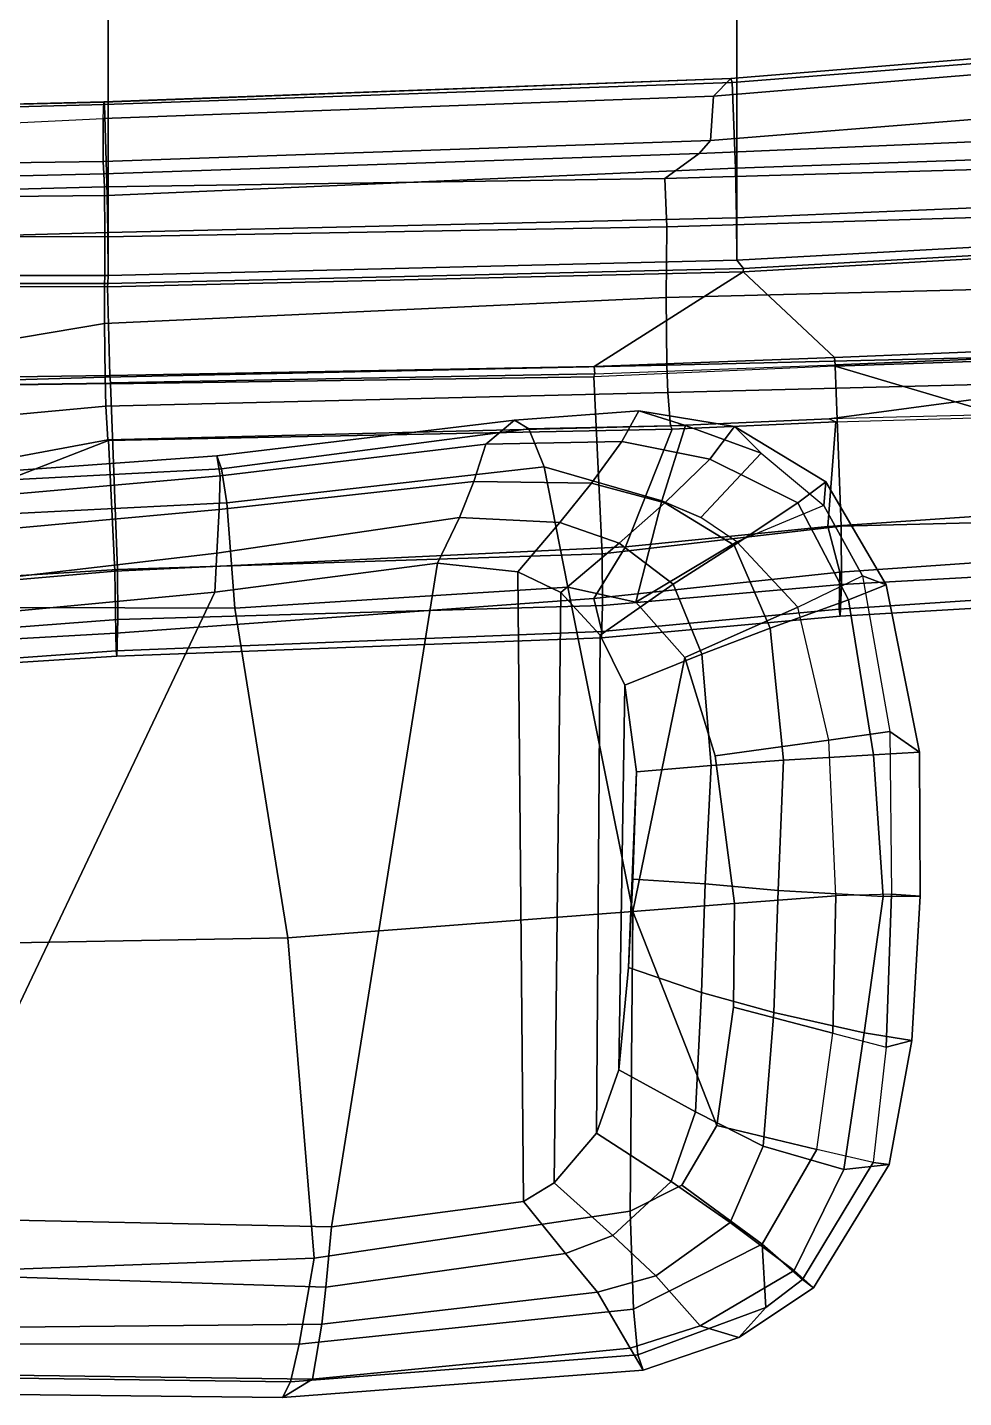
# Model space of a CAD drawing. Header units: inches. Extents: x -15.6 to 12, y -13.7 to 13.7.
# Drawn here: x 0.85 to 4.71, y -13.68 to -8.03 of the extents above; entities that cross this region are included whole.
import ezdxf

# ---------------------------------------------------------------- set-up
doc = ezdxf.new("R2010")
doc.units = ezdxf.units.IN
doc.header["$MEASUREMENT"] = 0
for name, color, linetype in [('SEAT-ARMPAD', 5, 'Continuous'), ('SEAT-BASE', 5, 'Continuous'), ('SEAT-FABRIC', 5, 'Continuous'), ('SEAT-FRAME', 5, 'Continuous')]:
    doc.layers.add(name, color=color, linetype=linetype)

msp = doc.modelspace()

# ---------------------------------------------------------------- linework, layer by layer
at = {"layer": 'SEAT-ARMPAD'}
for points in [[(3.3707, -9.6078, 25.1283), (3.3008, -9.7354, 24.7117), (2.7398, -9.746, 24.8043), (2.8577, -9.6464, 25.2122)], [(2.8577, -9.6464, 25.2122), (2.9168, -9.683, 25.5742), (3.5636, -9.6687, 25.4701), (3.3707, -9.6078, 25.1283)], [(3.6641, -9.8073, 24.6234), (3.3008, -9.7354, 24.7117), (3.3707, -9.6078, 25.1283), (3.7669, -9.673, 25.0382)], [(3.7669, -9.673, 25.0382), (3.3707, -9.6078, 25.1283), (3.5636, -9.6687, 25.4701), (3.876, -9.7825, 25.4189)], [(1.6295, -9.7939, 25.247), (1.6489, -9.8477, 25.649), (2.9168, -9.683, 25.5742), (2.8577, -9.6464, 25.2122)], [(1.6432, -9.8763, 24.8703), (1.6295, -9.7939, 25.247), (2.8577, -9.6464, 25.2122), (2.7398, -9.746, 24.8043)], [(2.9809, -9.8401, 25.8328), (3.4663, -9.9806, 25.8577), (3.5636, -9.6687, 25.4701), (2.9168, -9.683, 25.5742)], [(3.6279, -10.0491, 25.8217), (3.876, -9.7825, 25.4189), (3.5636, -9.6687, 25.4701), (3.4663, -9.9806, 25.8577)], [(1.6703, -9.9877, 25.9059), (2.9809, -9.8401, 25.8328), (2.9168, -9.683, 25.5742), (1.6489, -9.8477, 25.649)], [(3.7669, -9.673, 25.0382), (4.1433, -9.9019, 24.9967), (4.0283, -9.9886, 24.6039), (3.6641, -9.8073, 24.6234)], [(3.7669, -9.673, 25.0382), (3.876, -9.7825, 25.4189), (4.1357, -9.9997, 25.4218), (4.1433, -9.9019, 24.9967)], [(1.6432, -9.8763, 24.8703), (2.7398, -9.746, 24.8043), (2.6895, -9.9005, 24.5714), (1.6383, -10.0154, 24.6612)], [(2.7398, -9.746, 24.8043), (3.3008, -9.7354, 24.7117), (3.1765, -9.9073, 24.4562), (2.6895, -9.9005, 24.5714)], [(3.6641, -9.8073, 24.6234), (3.4783, -9.9889, 24.3591), (3.1765, -9.9073, 24.4562), (3.3008, -9.7354, 24.7117)], [(4.1357, -9.9997, 25.4218), (3.7765, -10.1487, 25.7974), (3.6279, -10.0491, 25.8217), (3.876, -9.7825, 25.4189)], [(0.4881, -9.8774, 25.1657), (0.3792, -9.9141, 25.5136), (1.6489, -9.8477, 25.649), (1.6295, -9.7939, 25.247)], [(0.4881, -9.8774, 25.1657), (1.6295, -9.7939, 25.247), (1.6432, -9.8763, 24.8703), (0.4572, -9.9818, 24.7926)], [(1.6703, -9.9877, 25.9059), (1.7037, -10.4236, 26.1832), (3.0776, -10.3368, 26.0816), (2.9809, -9.8401, 25.8328)], [(3.0776, -10.3368, 26.0816), (3.3595, -10.3982, 26.028), (3.4663, -9.9806, 25.8577), (2.9809, -9.8401, 25.8328)], [(3.4783, -9.9889, 24.3591), (3.6641, -9.8073, 24.6234), (4.0283, -9.9886, 24.6039), (3.7652, -10.1629, 24.2944)], [(0.3557, -10.0537, 25.8409), (1.6703, -9.9877, 25.9059), (1.6489, -9.8477, 25.649), (0.3792, -9.9141, 25.5136)], [(0.4345, -10.1254, 24.5869), (0.4572, -9.9818, 24.7926), (1.6432, -9.8763, 24.8703), (1.6383, -10.0154, 24.6612)], [(1.6287, -10.1963, 24.5767), (1.6383, -10.0154, 24.6612), (2.6895, -9.9005, 24.5714), (2.6314, -10.0485, 24.5095)], [(2.6314, -10.0485, 24.5095), (2.6895, -9.9005, 24.5714), (3.1765, -9.9073, 24.4562), (3.0448, -10.0692, 24.3958)], [(3.2908, -10.1551, 24.309), (3.0448, -10.0692, 24.3958), (3.1765, -9.9073, 24.4562), (3.4783, -9.9889, 24.3591)], [(4.1433, -9.9019, 24.9967), (4.3924, -10.3266, 24.9521), (4.237, -10.3887, 24.4888), (4.0283, -9.9886, 24.6039)], [(4.3924, -10.3266, 24.9521), (4.1433, -9.9019, 24.9967), (4.1357, -9.9997, 25.4218), (4.2946, -10.2889, 25.4168)], [(0.3557, -10.0537, 25.8409), (0.3388, -10.4184, 26.0759), (1.7037, -10.4236, 26.1832), (1.6703, -9.9877, 25.9059)], [(3.4783, -9.9889, 24.3591), (3.7652, -10.1629, 24.2944), (3.5124, -10.3245, 24.2392), (3.2908, -10.1551, 24.309)], [(3.4663, -9.9806, 25.8577), (3.3595, -10.3982, 26.028), (3.7765, -10.1487, 25.7974), (3.6279, -10.0491, 25.8217)], [(3.7652, -10.1629, 24.2944), (4.0283, -9.9886, 24.6039), (4.237, -10.3887, 24.4888), (3.9135, -10.5059, 24.2099)], [(4.0271, -10.4195, 25.7261), (4.2946, -10.2889, 25.4168), (4.1357, -9.9997, 25.4218), (3.7765, -10.1487, 25.7974)], [(0.4345, -10.1254, 24.5869), (1.6383, -10.0154, 24.6612), (1.6287, -10.1963, 24.5767), (0.4049, -10.3385, 24.4909)], [(1.6287, -10.1963, 24.5767), (2.6314, -10.0485, 24.5095), (2.5398, -10.2375, 24.5349), (1.6202, -10.3565, 24.5934)], [(2.6314, -10.0485, 24.5095), (3.0448, -10.0692, 24.3958), (2.8711, -10.2737, 24.4782), (2.5398, -10.2375, 24.5349)], [(3.2908, -10.1551, 24.309), (3.0497, -10.3584, 24.4338), (2.8711, -10.2737, 24.4782), (3.0448, -10.0692, 24.3958)], [(3.0497, -10.3584, 24.4338), (3.2908, -10.1551, 24.309), (3.5124, -10.3245, 24.2392), (3.2121, -10.5352, 24.3742)], [(3.5607, -10.6261, 25.9875), (4.0271, -10.4195, 25.7261), (3.7765, -10.1487, 25.7974), (3.3595, -10.3982, 26.028)], [(3.7652, -10.1629, 24.2944), (3.9135, -10.5059, 24.2099), (3.6309, -10.6126, 24.1842), (3.5124, -10.3245, 24.2392)], [(0.387, -10.4736, 24.5037), (0.4049, -10.3385, 24.4909), (1.6287, -10.1963, 24.5767), (1.6202, -10.3565, 24.5934)], [(2.5398, -10.2375, 24.5349), (2.1026, -12.9775, 24.6594), (0.393, -12.9409, 24.5677), (1.6202, -10.3565, 24.5934)], [(2.5398, -10.2375, 24.5349), (2.8711, -10.2737, 24.4782), (2.8945, -12.8719, 24.5708), (2.1026, -12.9775, 24.6594)], [(2.8945, -12.8719, 24.5708), (2.8711, -10.2737, 24.4782), (3.0497, -10.3584, 24.4338), (3.0223, -12.7958, 24.5356)], [(4.4075, -10.9316, 25.4467), (4.1553, -10.968, 25.704), (4.0271, -10.4195, 25.7261), (4.2946, -10.2889, 25.4168)], [(4.2946, -10.2889, 25.4168), (4.4075, -10.9316, 25.4467), (4.5307, -11.0178, 24.9028), (4.3924, -10.3266, 24.9521)], [(1.7037, -10.4236, 26.1832), (1.9225, -11.7841, 26.2278), (3.3463, -11.6751, 26.0625), (3.0776, -10.3368, 26.0816)], [(3.3463, -11.6751, 26.0625), (3.5607, -10.6261, 25.9875), (3.3595, -10.3982, 26.028), (3.0776, -10.3368, 26.0816)], [(3.2121, -10.5352, 24.3742), (3.5124, -10.3245, 24.2392), (3.6309, -10.6126, 24.1842), (3.3131, -10.7407, 24.327)], [(4.3924, -10.3266, 24.9521), (4.5307, -11.0178, 24.9028), (4.3395, -11.0283, 24.3728), (4.237, -10.3887, 24.4888)], [(0.387, -10.4736, 24.5037), (1.6202, -10.3565, 24.5934), (0.393, -12.9409, 24.5677), (-1.9658, -12.7285, 23.9163)], [(3.1961, -12.5907, 24.4631), (3.0223, -12.7958, 24.5356), (3.0497, -10.3584, 24.4338), (3.2121, -10.5352, 24.3742)], [(3.9135, -10.5059, 24.2099), (4.237, -10.3887, 24.4888), (4.3395, -11.0283, 24.3728), (3.9687, -11.051, 24.1291)], [(0.3388, -10.4184, 26.0759), (0.3335, -11.8125, 26.1509), (1.9225, -11.7841, 26.2278), (1.7037, -10.4236, 26.1832)], [(3.5607, -10.6261, 25.9875), (3.6862, -11.0329, 25.9543), (4.1553, -10.968, 25.704), (4.0271, -10.4195, 25.7261)], [(3.9135, -10.5059, 24.2099), (3.9687, -11.051, 24.1291), (3.6695, -11.0723, 24.136), (3.6309, -10.6126, 24.1842)], [(3.1961, -12.5907, 24.4631), (3.2121, -10.5352, 24.3742), (3.3131, -10.7407, 24.327), (3.2882, -12.3291, 24.3952)], [(3.3131, -10.7407, 24.327), (3.6309, -10.6126, 24.1842), (3.6695, -11.0723, 24.136), (3.3619, -11.0987, 24.2858)], [(3.3463, -11.6751, 26.0625), (3.7664, -11.6425, 25.9263), (3.6862, -11.0329, 25.9543), (3.5607, -10.6261, 25.9875)], [(3.3288, -11.9071, 24.3251), (3.2882, -12.3291, 24.3952), (3.3131, -10.7407, 24.327), (3.3619, -11.0987, 24.2858)], [(3.7664, -11.6425, 25.9263), (4.1849, -11.6103, 25.6918), (4.1553, -10.968, 25.704), (3.6862, -11.0329, 25.9543)], [(4.4146, -11.6034, 25.4344), (4.1849, -11.6103, 25.6918), (4.1553, -10.968, 25.704), (4.4075, -10.9316, 25.4467)], [(4.4146, -11.6034, 25.4344), (4.5322, -11.6122, 24.8799), (4.5307, -11.0178, 24.9028), (4.4075, -10.9316, 25.4467)], [(3.9687, -11.051, 24.1291), (4.3395, -11.0283, 24.3728), (4.3799, -11.6134, 24.4101), (3.9463, -11.5889, 24.1109)], [(4.5307, -11.0178, 24.9028), (4.5322, -11.6122, 24.8799), (4.3799, -11.6134, 24.4101), (4.3395, -11.0283, 24.3728)], [(3.3619, -11.0987, 24.2858), (3.6695, -11.0723, 24.136), (3.6455, -11.5606, 24.1363), (3.3471, -11.5423, 24.2948)], [(3.9687, -11.051, 24.1291), (3.9463, -11.5889, 24.1109), (3.6455, -11.5606, 24.1363), (3.6695, -11.0723, 24.136)], [(3.3288, -11.9071, 24.3251), (3.3619, -11.0987, 24.2858), (3.3471, -11.5423, 24.2948), (3.3288, -11.9071, 24.3251)], [(3.3471, -11.5423, 24.2948), (3.6455, -11.5606, 24.1363), (3.6301, -12.0099, 24.1635), (3.3288, -11.9071, 24.3251)], [(3.9463, -11.5889, 24.1109), (3.928, -12.0923, 24.1404), (3.6301, -12.0099, 24.1635), (3.6455, -11.5606, 24.1363)], [(3.9463, -11.5889, 24.1109), (4.3799, -11.6134, 24.4101), (4.3022, -12.1759, 24.3629), (3.928, -12.0923, 24.1404)], [(3.3463, -11.6751, 26.0625), (3.694, -12.5593, 25.935), (3.7617, -12.0701, 25.9315), (3.7664, -11.6425, 25.9263)], [(3.7664, -11.6425, 25.9263), (3.7617, -12.0701, 25.9315), (4.1721, -12.1778, 25.6906), (4.1849, -11.6103, 25.6918)], [(4.1721, -12.1778, 25.6906), (4.3927, -12.2352, 25.4302), (4.4146, -11.6034, 25.4344), (4.1849, -11.6103, 25.6918)], [(4.5322, -11.6122, 24.8799), (4.4978, -12.2081, 24.8915), (4.3022, -12.1759, 24.3629), (4.3799, -11.6134, 24.4101)], [(4.4146, -11.6034, 25.4344), (4.3927, -12.2352, 25.4302), (4.4978, -12.2081, 24.8915), (4.5322, -11.6122, 24.8799)], [(3.3463, -11.6751, 26.0625), (1.9225, -11.7841, 26.2278), (2.0304, -13.1068, 26.092), (3.3351, -12.9124, 26.006)], [(3.694, -12.5593, 25.935), (3.3463, -11.6751, 26.0625), (3.3351, -12.9124, 26.006), (3.5485, -12.8055, 25.9648)], [(0.345, -13.1683, 25.9901), (2.0304, -13.1068, 26.092), (1.9225, -11.7841, 26.2278), (0.3335, -11.8125, 26.1509)], [(3.6048, -12.5023, 24.2354), (3.2882, -12.3291, 24.3952), (3.3288, -11.9071, 24.3251), (3.6301, -12.0099, 24.1635)], [(3.6048, -12.5023, 24.2354), (3.6301, -12.0099, 24.1635), (3.928, -12.0923, 24.1404), (3.8845, -12.6446, 24.2462)], [(3.694, -12.5593, 25.935), (4.1056, -12.658, 25.6818), (4.1721, -12.1778, 25.6906), (3.7617, -12.0701, 25.9315)], [(4.2171, -12.7402, 24.4893), (3.8845, -12.6446, 24.2462), (3.928, -12.0923, 24.1404), (4.3022, -12.1759, 24.3629)], [(4.3394, -12.7115, 25.3998), (4.1056, -12.658, 25.6818), (4.1721, -12.1778, 25.6906), (4.3927, -12.2352, 25.4302)], [(4.2171, -12.7402, 24.4893), (4.3022, -12.1759, 24.3629), (4.4978, -12.2081, 24.8915), (4.4045, -12.7199, 24.936)], [(4.3394, -12.7115, 25.3998), (4.4045, -12.7199, 24.936), (4.4978, -12.2081, 24.8915), (4.3927, -12.2352, 25.4302)], [(3.2882, -12.3291, 24.3952), (3.6048, -12.5023, 24.2354), (3.5044, -12.7904, 24.3116), (3.1961, -12.5907, 24.4631)], [(3.8845, -12.6446, 24.2462), (3.7487, -12.9588, 24.3569), (3.5044, -12.7904, 24.3116), (3.6048, -12.5023, 24.2354)], [(3.1961, -12.5907, 24.4631), (3.5044, -12.7904, 24.3116), (3.264, -13.0133, 24.417), (3.0223, -12.7958, 24.5356)], [(3.5485, -12.8055, 25.9648), (3.8803, -13.0484, 25.7173), (4.1056, -12.658, 25.6818), (3.694, -12.5593, 25.935)], [(3.8803, -13.0484, 25.7173), (4.1056, -12.658, 25.6818), (3.694, -12.5593, 25.935), (3.5485, -12.8055, 25.9648)], [(3.8845, -12.6446, 24.2462), (4.2171, -12.7402, 24.4893), (4.0123, -13.1579, 24.694), (3.7487, -12.9588, 24.3569)], [(3.8803, -13.0484, 25.7173), (4.0472, -13.1943, 25.4418), (4.3394, -12.7115, 25.3998), (4.1056, -12.658, 25.6818)], [(4.4045, -12.7199, 24.936), (4.093, -13.2292, 24.9687), (4.0123, -13.1579, 24.694), (4.2171, -12.7402, 24.4893)], [(4.4045, -12.7199, 24.936), (4.3394, -12.7115, 25.3998), (4.0472, -13.1943, 25.4418), (4.093, -13.2292, 24.9687)], [(3.0223, -12.7958, 24.5356), (3.264, -13.0133, 24.417), (3.0691, -13.0878, 24.4842), (2.8945, -12.8719, 24.5708)], [(3.7487, -12.9588, 24.3569), (3.4418, -13.1792, 24.4752), (3.264, -13.0133, 24.417), (3.5044, -12.7904, 24.3116)], [(3.8803, -13.0484, 25.7173), (3.5485, -12.8055, 25.9648), (3.3351, -12.9124, 26.006), (3.349, -13.3175, 25.7824)], [(3.0691, -13.0878, 24.4842), (2.0796, -13.226, 24.6549), (2.1026, -12.9775, 24.6594), (2.8945, -12.8719, 24.5708)], [(2.0796, -13.226, 24.6549), (0.4174, -13.1725, 24.5359), (0.393, -12.9409, 24.5677), (2.1026, -12.9775, 24.6594)], [(3.3351, -12.9124, 26.006), (2.0304, -13.1068, 26.092), (1.9683, -13.4622, 25.89), (3.349, -13.3175, 25.7824)], [(3.7487, -12.9588, 24.3569), (4.0123, -13.1579, 24.694), (3.6239, -13.3854, 24.7924), (3.4418, -13.1792, 24.4752)], [(3.4418, -13.1792, 24.4752), (3.201, -13.2474, 24.5471), (3.0691, -13.0878, 24.4842), (3.264, -13.0133, 24.417)], [(3.349, -13.3175, 25.7824), (3.3677, -13.5054, 25.5071), (3.8952, -13.3099, 25.4492), (3.8803, -13.0484, 25.7173)], [(3.8803, -13.0484, 25.7173), (3.8803, -13.0484, 25.7173), (3.8952, -13.3099, 25.4492), (4.0472, -13.1943, 25.4418)], [(2.0304, -13.1068, 26.092), (0.345, -13.1683, 25.9901), (0.3575, -13.4604, 25.8165), (1.9683, -13.4622, 25.89)], [(3.0691, -13.0878, 24.4842), (3.201, -13.2474, 24.5471), (2.0628, -13.3788, 24.7274), (2.0796, -13.226, 24.6549)], [(2.0796, -13.226, 24.6549), (2.0628, -13.3788, 24.7274), (0.4912, -13.3943, 24.6429), (0.4174, -13.1725, 24.5359)], [(3.4418, -13.1792, 24.4752), (3.6239, -13.3854, 24.7924), (3.3351, -13.4777, 24.8984), (3.201, -13.2474, 24.5471)], [(4.093, -13.2292, 24.9687), (3.784, -13.4337, 25.0491), (3.6239, -13.3854, 24.7924), (4.0123, -13.1579, 24.694)], [(3.784, -13.4337, 25.0491), (4.093, -13.2292, 24.9687), (4.0472, -13.1943, 25.4418), (3.8952, -13.3099, 25.4492)], [(3.3351, -13.4777, 24.8984), (2.0235, -13.6063, 25.0338), (2.0628, -13.3788, 24.7274), (3.201, -13.2474, 24.5471)], [(3.3677, -13.5054, 25.5071), (3.349, -13.3175, 25.7824), (1.9683, -13.4622, 25.89), (1.9338, -13.6164, 25.6469)], [(3.784, -13.4337, 25.0491), (3.8952, -13.3099, 25.4492), (3.3677, -13.5054, 25.5071), (3.3889, -13.5686, 25.2083)], [(2.0235, -13.6063, 25.0338), (0.4569, -13.5856, 24.8959), (0.4912, -13.3943, 24.6429), (2.0628, -13.3788, 24.7274)], [(3.784, -13.4337, 25.0491), (3.3889, -13.5686, 25.2083), (3.3351, -13.4777, 24.8984), (3.6239, -13.3854, 24.7924)], [(1.9338, -13.6164, 25.6469), (1.9683, -13.4622, 25.89), (0.3575, -13.4604, 25.8165), (0.374, -13.5959, 25.5868)], [(3.3351, -13.4777, 24.8984), (3.3889, -13.5686, 25.2083), (1.8995, -13.6821, 25.3896), (2.0235, -13.6063, 25.0338)], [(3.3677, -13.5054, 25.5071), (1.9338, -13.6164, 25.6469), (1.8995, -13.6821, 25.3896), (3.3889, -13.5686, 25.2083)], [(1.9338, -13.6164, 25.6469), (0.374, -13.5959, 25.5868), (0.3976, -13.6654, 25.2579), (1.8995, -13.6821, 25.3896)], [(2.0235, -13.6063, 25.0338), (1.8995, -13.6821, 25.3896), (0.3976, -13.6654, 25.2579), (0.4569, -13.5856, 24.8959)]]:
    msp.add_3dface(points, dxfattribs=at)
at = {"layer": 'SEAT-BASE'}
for points in [[(1.4887, -1.3703, 6.6746), (1.2953, -1.5183, 6.6264), (10.7381, -8.0888, 4.1389), (10.7707, -7.9846, 4.1776)], [(1.1848, -1.6988, 6.5161), (10.2964, -7.8921, 4.2077), (10.7381, -8.0888, 4.1389), (1.2953, -1.5183, 6.6264)]]:
    msp.add_3dface(points, dxfattribs=at)
at = {"layer": 'SEAT-FABRIC'}
for points in [[(0.1836, -9.0499, 18.896), (1.18, -9.0498, 18.9603), (1.18, 9.0498, 18.9603), (0.1836, 9.0499, 18.896)], [(3.7764, -8.9868, 19.0193), (3.7764, 8.9868, 19.0193), (1.18, 9.0498, 18.9603), (1.18, -9.0498, 18.9603)], [(3.7764, -8.9868, 19.0193), (5.8677, -8.8725, 18.9829), (5.8677, 8.8725, 18.9829), (3.7764, 8.9868, 19.0193)], [(5.8677, -8.8725, 18.9829), (3.7764, -8.9868, 19.0193), (3.8028, -9.021, 18.9892), (5.9272, -8.901, 18.9395)], [(1.18, -9.0498, 18.9603), (1.1793, -9.0834, 18.9301), (3.8028, -9.021, 18.9892), (3.7764, -8.9868, 19.0193)], [(1.18, -9.0498, 18.9603), (0.1836, -9.0499, 18.896), (0.183, -9.0822, 18.8658), (1.1793, -9.0834, 18.9301)]]:
    msp.add_3dface(points, dxfattribs=at)
at = {"layer": 'SEAT-FRAME'}
for points in [[(5.8762, -8.1275, 17.9623), (3.6797, -8.3094, 18.1159), (3.7516, -8.2367, 18.2203), (5.8399, -8.0664, 18.0809)], [(5.8451, -8.0885, 18.2394), (5.8399, -8.0664, 18.0809), (3.7516, -8.2367, 18.2203), (3.7561, -8.2526, 18.3655)], [(5.8626, -8.534, 18.7945), (5.8451, -8.0885, 18.2394), (3.7561, -8.2526, 18.3655), (3.7701, -8.6072, 18.8185)], [(3.6797, -8.3094, 18.1159), (5.8762, -8.1275, 17.9623), (5.8605, -8.3162, 17.9747), (3.6666, -8.4929, 18.128)], [(1.1599, -8.4009, 18.1234), (1.1624, -8.3328, 18.2305), (3.7516, -8.2367, 18.2203), (3.6797, -8.3094, 18.1159)], [(1.1624, -8.3328, 18.2305), (1.1646, -8.3347, 18.3229), (3.7516, -8.2367, 18.2203), (1.1624, -8.3328, 18.2305)], [(3.7561, -8.2526, 18.3655), (3.7516, -8.2367, 18.2203), (1.1646, -8.3347, 18.3229), (1.1657, -8.3435, 18.3683)], [(1.1764, -8.7198, 18.8105), (3.7701, -8.6072, 18.8185), (3.7561, -8.2526, 18.3655), (1.1657, -8.3435, 18.3683)], [(3.6797, -8.3094, 18.1159), (3.6666, -8.4929, 18.128), (1.1602, -8.5788, 18.1364), (1.1599, -8.4009, 18.1234)], [(0.1695, -8.3579, 18.1937), (0.1671, -8.4491, 18.0742), (1.1599, -8.4009, 18.1234), (1.1624, -8.3328, 18.2305)], [(0.1695, -8.3579, 18.1937), (0.171, -8.3571, 18.2682), (1.1646, -8.3347, 18.3229), (1.1624, -8.3328, 18.2305)], [(1.1657, -8.3435, 18.3683), (1.1646, -8.3347, 18.3229), (0.171, -8.3571, 18.2682), (0.1725, -8.3701, 18.3416)], [(1.1764, -8.7198, 18.8105), (1.1657, -8.3435, 18.3683), (0.1725, -8.3701, 18.3416), (0.1807, -8.7285, 18.754)], [(3.6202, -8.5461, 18.2381), (3.6666, -8.4929, 18.128), (5.8605, -8.3162, 17.9747), (5.3927, -8.4704, 18.2855)], [(0.1671, -8.4491, 18.0742), (1.1599, -8.4009, 18.1234), (1.1602, -8.5788, 18.1364), (0.1675, -8.5934, 18.0925)], [(3.479, -8.6496, 18.419), (3.6202, -8.5461, 18.2381), (5.3927, -8.4704, 18.2855), (5.2978, -8.597, 18.4275)], [(3.6202, -8.5461, 18.2381), (1.1627, -8.6298, 18.2415), (1.1602, -8.5788, 18.1364), (3.6666, -8.4929, 18.128)], [(3.7745, -8.8121, 18.9596), (5.8668, -8.7233, 18.936), (5.8626, -8.534, 18.7945), (3.7701, -8.6072, 18.8185)], [(0.1697, -8.6539, 18.2029), (0.1675, -8.5934, 18.0925), (1.1602, -8.5788, 18.1364), (1.1627, -8.6298, 18.2415)], [(1.1658, -8.6836, 18.3689), (1.1627, -8.6298, 18.2415), (3.6202, -8.5461, 18.2381), (3.479, -8.6496, 18.419)], [(5.2978, -8.597, 18.4275), (5.3134, -8.7943, 18.4701), (3.4865, -8.8491, 18.4623), (3.479, -8.6496, 18.419)], [(0.1697, -8.6539, 18.2029), (1.1627, -8.6298, 18.2415), (1.1658, -8.6836, 18.3689), (-0.4047, -8.7245, 18.2078)], [(3.479, -8.6496, 18.419), (3.4865, -8.8491, 18.4623), (1.1669, -8.8903, 18.4164), (1.1658, -8.6836, 18.3689)], [(3.7745, -8.8121, 18.9596), (3.7701, -8.6072, 18.8185), (1.1764, -8.7198, 18.8105), (1.1788, -8.872, 18.9099)], [(1.1658, -8.6836, 18.3689), (1.1669, -8.8903, 18.4164), (-0.1596, -8.8885, 18.3305), (-0.4047, -8.7245, 18.2078)], [(0.1829, -8.8997, 18.8615), (1.1788, -8.872, 18.9099), (1.1764, -8.7198, 18.8105), (0.1807, -8.7285, 18.754)], [(3.7764, -8.9868, 19.0193), (5.8677, -8.8725, 18.9829), (5.8668, -8.7233, 18.936), (3.7745, -8.8121, 18.9596)], [(3.7764, -8.9868, 19.0193), (3.7745, -8.8121, 18.9596), (1.1788, -8.872, 18.9099), (1.18, -9.0498, 18.9603)], [(3.4836, -9.1411, 18.4143), (3.4865, -8.8491, 18.4623), (5.3134, -8.7943, 18.4701), (5.3137, -9.0936, 18.4262)], [(0.1836, -9.0499, 18.896), (1.18, -9.0498, 18.9603), (1.1788, -8.872, 18.9099), (0.1829, -8.8997, 18.8615)], [(3.4836, -9.1411, 18.4143), (1.1659, -9.2472, 18.3767), (1.1669, -8.8903, 18.4164), (3.4865, -8.8491, 18.4623)], [(-0.1596, -8.8885, 18.3305), (1.1669, -8.8903, 18.4164), (1.1659, -9.2472, 18.3767), (-0.4263, -9.5156, 18.2095)], [(3.802, -9.0344, 19.0263), (5.9267, -8.9144, 18.9767), (5.9272, -8.901, 18.9395), (3.8028, -9.021, 18.9892)], [(3.802, -9.0344, 19.0263), (4.1788, -9.388, 19.4366), (5.3975, -9.3384, 19.4025), (5.9267, -8.9144, 18.9767)], [(1.1779, -9.0968, 18.9672), (3.802, -9.0344, 19.0263), (3.8028, -9.021, 18.9892), (1.1793, -9.0834, 18.9301)], [(1.1779, -9.0968, 18.9672), (1.1872, -9.4624, 19.3935), (3.1875, -9.4251, 19.4307), (3.802, -9.0344, 19.0263)], [(3.802, -9.0344, 19.0263), (3.1875, -9.4251, 19.4307), (4.1788, -9.388, 19.4366)], [(0.1809, -9.0956, 18.9029), (1.1779, -9.0968, 18.9672), (1.1793, -9.0834, 18.9301), (0.183, -9.0822, 18.8658)], [(0.1809, -9.0956, 18.9029), (0.1896, -9.4762, 19.3268), (1.1872, -9.4624, 19.3935), (1.1779, -9.0968, 18.9672)], [(3.4836, -9.1411, 18.4143), (5.3137, -9.0936, 18.4262), (5.3167, -9.3753, 18.5317), (3.4869, -9.4203, 18.5089)], [(3.4836, -9.1411, 18.4143), (3.4869, -9.4203, 18.5089), (1.1682, -9.4695, 18.469), (1.1659, -9.2472, 18.3767)], [(-0.4263, -9.5156, 18.2095), (1.1659, -9.2472, 18.3767), (1.1682, -9.4695, 18.469), (-0.4263, -9.5156, 18.2095)], [(3.1902, -9.4558, 19.4117), (4.1815, -9.4187, 19.4176), (4.1788, -9.388, 19.4366), (3.1875, -9.4251, 19.4307)], [(3.4909, -9.5334, 18.6058), (3.4869, -9.4203, 18.5089), (5.3167, -9.3753, 18.5317), (5.3191, -9.4865, 18.6354)], [(5.4002, -9.3691, 19.3836), (5.3975, -9.3384, 19.4025), (4.1788, -9.388, 19.4366), (4.1815, -9.4187, 19.4176)], [(5.3938, -9.3831, 19.4201), (5.4002, -9.3691, 19.3836), (4.1815, -9.4187, 19.4176), (4.1823, -9.424, 19.4348)], [(5.3938, -9.3831, 19.4201), (4.1823, -9.424, 19.4348), (5.401, -9.7855, 19.9117)], [(3.4909, -9.5334, 18.6058), (1.1707, -9.5887, 18.5761), (1.1682, -9.4695, 18.469), (3.4869, -9.4203, 18.5089)], [(3.1902, -9.4558, 19.4117), (3.1875, -9.4251, 19.4307), (1.1872, -9.4624, 19.3935), (1.1899, -9.4931, 19.3746)], [(4.1815, -9.4187, 19.4176), (4.1823, -9.424, 19.4348), (3.1858, -9.4686, 19.4454), (3.1902, -9.4558, 19.4117)], [(3.1858, -9.4686, 19.4454), (3.2198, -10.1981, 20.5168), (4.2065, -10.0839, 20.322), (4.1823, -9.424, 19.4348)], [(4.2065, -10.0839, 20.322), (5.3979, -10.0543, 20.1089), (5.401, -9.7855, 19.9117), (4.1823, -9.424, 19.4348)], [(-0.4263, -9.5156, 18.2095), (1.1682, -9.4695, 18.469), (1.1707, -9.5887, 18.5761), (-0.0031, -9.6974, 18.4584)], [(0.1918, -9.507, 19.3079), (1.1899, -9.4931, 19.3746), (1.1872, -9.4624, 19.3935), (0.1896, -9.4762, 19.3268)], [(1.1899, -9.4931, 19.3746), (1.1903, -9.4974, 19.3902), (0.1921, -9.5107, 19.3226), (0.1918, -9.507, 19.3079)], [(0.1921, -9.5107, 19.3226), (0.2221, -10.3254, 20.8224), (1.2196, -10.2629, 20.7467), (1.1903, -9.4974, 19.3902)], [(3.1858, -9.4686, 19.4454), (3.1902, -9.4558, 19.4117), (1.1899, -9.4931, 19.3746), (1.1903, -9.4974, 19.3902)], [(3.1858, -9.4686, 19.4454), (1.1903, -9.4974, 19.3902), (1.2196, -10.2629, 20.7467), (3.2198, -10.1981, 20.5168)], [(3.4909, -9.5334, 18.6058), (5.3191, -9.4865, 18.6354), (4.157, -9.6416, 18.8819), (3.5021, -9.6705, 18.8684)], [(4.157, -9.6416, 18.8819), (5.3191, -9.4865, 18.6354), (6.1584, -9.5547, 18.8837), (5.3252, -9.6121, 18.9103)], [(3.4909, -9.5334, 18.6058), (3.5021, -9.6705, 18.8684), (1.1786, -9.7286, 18.9031), (1.1707, -9.5887, 18.5761)], [(0.2627, -9.8993, 18.794), (-0.0031, -9.6974, 18.4584), (1.1707, -9.5887, 18.5761), (1.1786, -9.7286, 18.9031)], [(4.157, -9.6416, 18.8819), (4.1841, -9.6535, 19.033), (5.3277, -9.6209, 19.0632), (5.3252, -9.6121, 18.9103)], [(3.5087, -9.6843, 19.0175), (1.1816, -9.7314, 19.0284), (1.1786, -9.7286, 18.9031), (3.5021, -9.6705, 18.8684)], [(4.1841, -9.6535, 19.033), (4.1516, -10.086, 19.935), (3.3162, -10.1693, 20.0442), (3.5087, -9.6843, 19.0175)], [(3.5087, -9.6843, 19.0175), (3.5021, -9.6705, 18.8684), (4.157, -9.6416, 18.8819), (4.1841, -9.6535, 19.033)], [(4.1841, -9.6535, 19.033), (5.3277, -9.6209, 19.0632), (5.3387, -10.0054, 19.7237), (4.1516, -10.086, 19.935)], [(0.3784, -10.0436, 19.0846), (0.2627, -9.8993, 18.794), (1.1786, -9.7286, 18.9031), (1.1816, -9.7314, 19.0284)], [(1.1816, -9.7314, 19.0284), (3.5087, -9.6843, 19.0175), (3.3162, -10.1693, 20.0442), (1.2086, -10.2705, 20.2869)], [(1.1816, -9.7314, 19.0284), (1.2086, -10.2705, 20.2869), (0.2129, -10.3572, 20.3626), (0.3784, -10.0436, 19.0846)], [(4.1516, -10.086, 19.935), (5.3387, -10.0054, 19.7237), (5.3491, -10.1951, 19.7775), (4.2012, -10.2745, 20.0082)], [(4.2065, -10.0839, 20.322), (4.2079, -10.3255, 20.3661), (5.3967, -10.2595, 20.1238), (5.3979, -10.0543, 20.1089)], [(3.3162, -10.1693, 20.0442), (4.1516, -10.086, 19.935), (4.2012, -10.2745, 20.0082), (3.1858, -10.3832, 20.1697)], [(4.2065, -10.0839, 20.322), (3.2198, -10.1981, 20.5168), (3.2211, -10.4122, 20.5463), (4.2079, -10.3255, 20.3661)], [(3.3162, -10.1693, 20.0442), (3.1858, -10.3832, 20.1697), (1.2118, -10.526, 20.4216), (1.2086, -10.2705, 20.2869)], [(1.2196, -10.2629, 20.7467), (1.2205, -10.4705, 20.7827), (3.2211, -10.4122, 20.5463), (3.2198, -10.1981, 20.5168)], [(4.2012, -10.2745, 20.0082), (5.3491, -10.1951, 19.7775), (5.4072, -10.3473, 19.811), (4.1985, -10.4277, 20.074)], [(0.2129, -10.3572, 20.3626), (1.2086, -10.2705, 20.2869), (1.2118, -10.526, 20.4216), (0.2156, -10.5833, 20.4937)], [(1.2196, -10.2629, 20.7467), (0.2221, -10.3254, 20.8224), (0.2228, -10.5455, 20.8553), (1.2205, -10.4705, 20.7827)], [(3.2181, -10.52, 20.2411), (3.1858, -10.3832, 20.1697), (4.2012, -10.2745, 20.0082), (4.1985, -10.4277, 20.074)], [(5.3967, -10.2595, 20.1238), (4.2079, -10.3255, 20.3661), (4.2025, -10.4561, 20.1986), (5.3959, -10.3854, 19.951)], [(3.2211, -10.4122, 20.5463), (3.2169, -10.5452, 20.3774), (4.2025, -10.4561, 20.1986), (4.2079, -10.3255, 20.3661)], [(4.1985, -10.4277, 20.074), (5.4072, -10.3473, 19.811), (5.3959, -10.3854, 19.951), (4.2025, -10.4561, 20.1986)], [(3.2181, -10.52, 20.2411), (1.2133, -10.599, 20.4841), (1.2118, -10.526, 20.4216), (3.1858, -10.3832, 20.1697)], [(3.2211, -10.4122, 20.5463), (1.2205, -10.4705, 20.7827), (1.2162, -10.6218, 20.6048), (3.2169, -10.5452, 20.3774)], [(4.1985, -10.4277, 20.074), (4.2025, -10.4561, 20.1986), (3.2169, -10.5452, 20.3774), (3.2181, -10.52, 20.2411)], [(0.2228, -10.5455, 20.8553), (0.2192, -10.6847, 20.6771), (1.2162, -10.6218, 20.6048), (1.2205, -10.4705, 20.7827)], [(1.2133, -10.599, 20.4841), (3.2181, -10.52, 20.2411), (3.2169, -10.5452, 20.3774), (1.2162, -10.6218, 20.6048)], [(0.2173, -10.6703, 20.5828), (0.2156, -10.5833, 20.4937), (1.2118, -10.526, 20.4216), (1.2133, -10.599, 20.4841)], [(1.2133, -10.599, 20.4841), (1.2162, -10.6218, 20.6048), (0.2192, -10.6847, 20.6771), (0.2173, -10.6703, 20.5828)]]:
    msp.add_3dface(points, dxfattribs=at)

doc.saveas('drawing.dxf')
